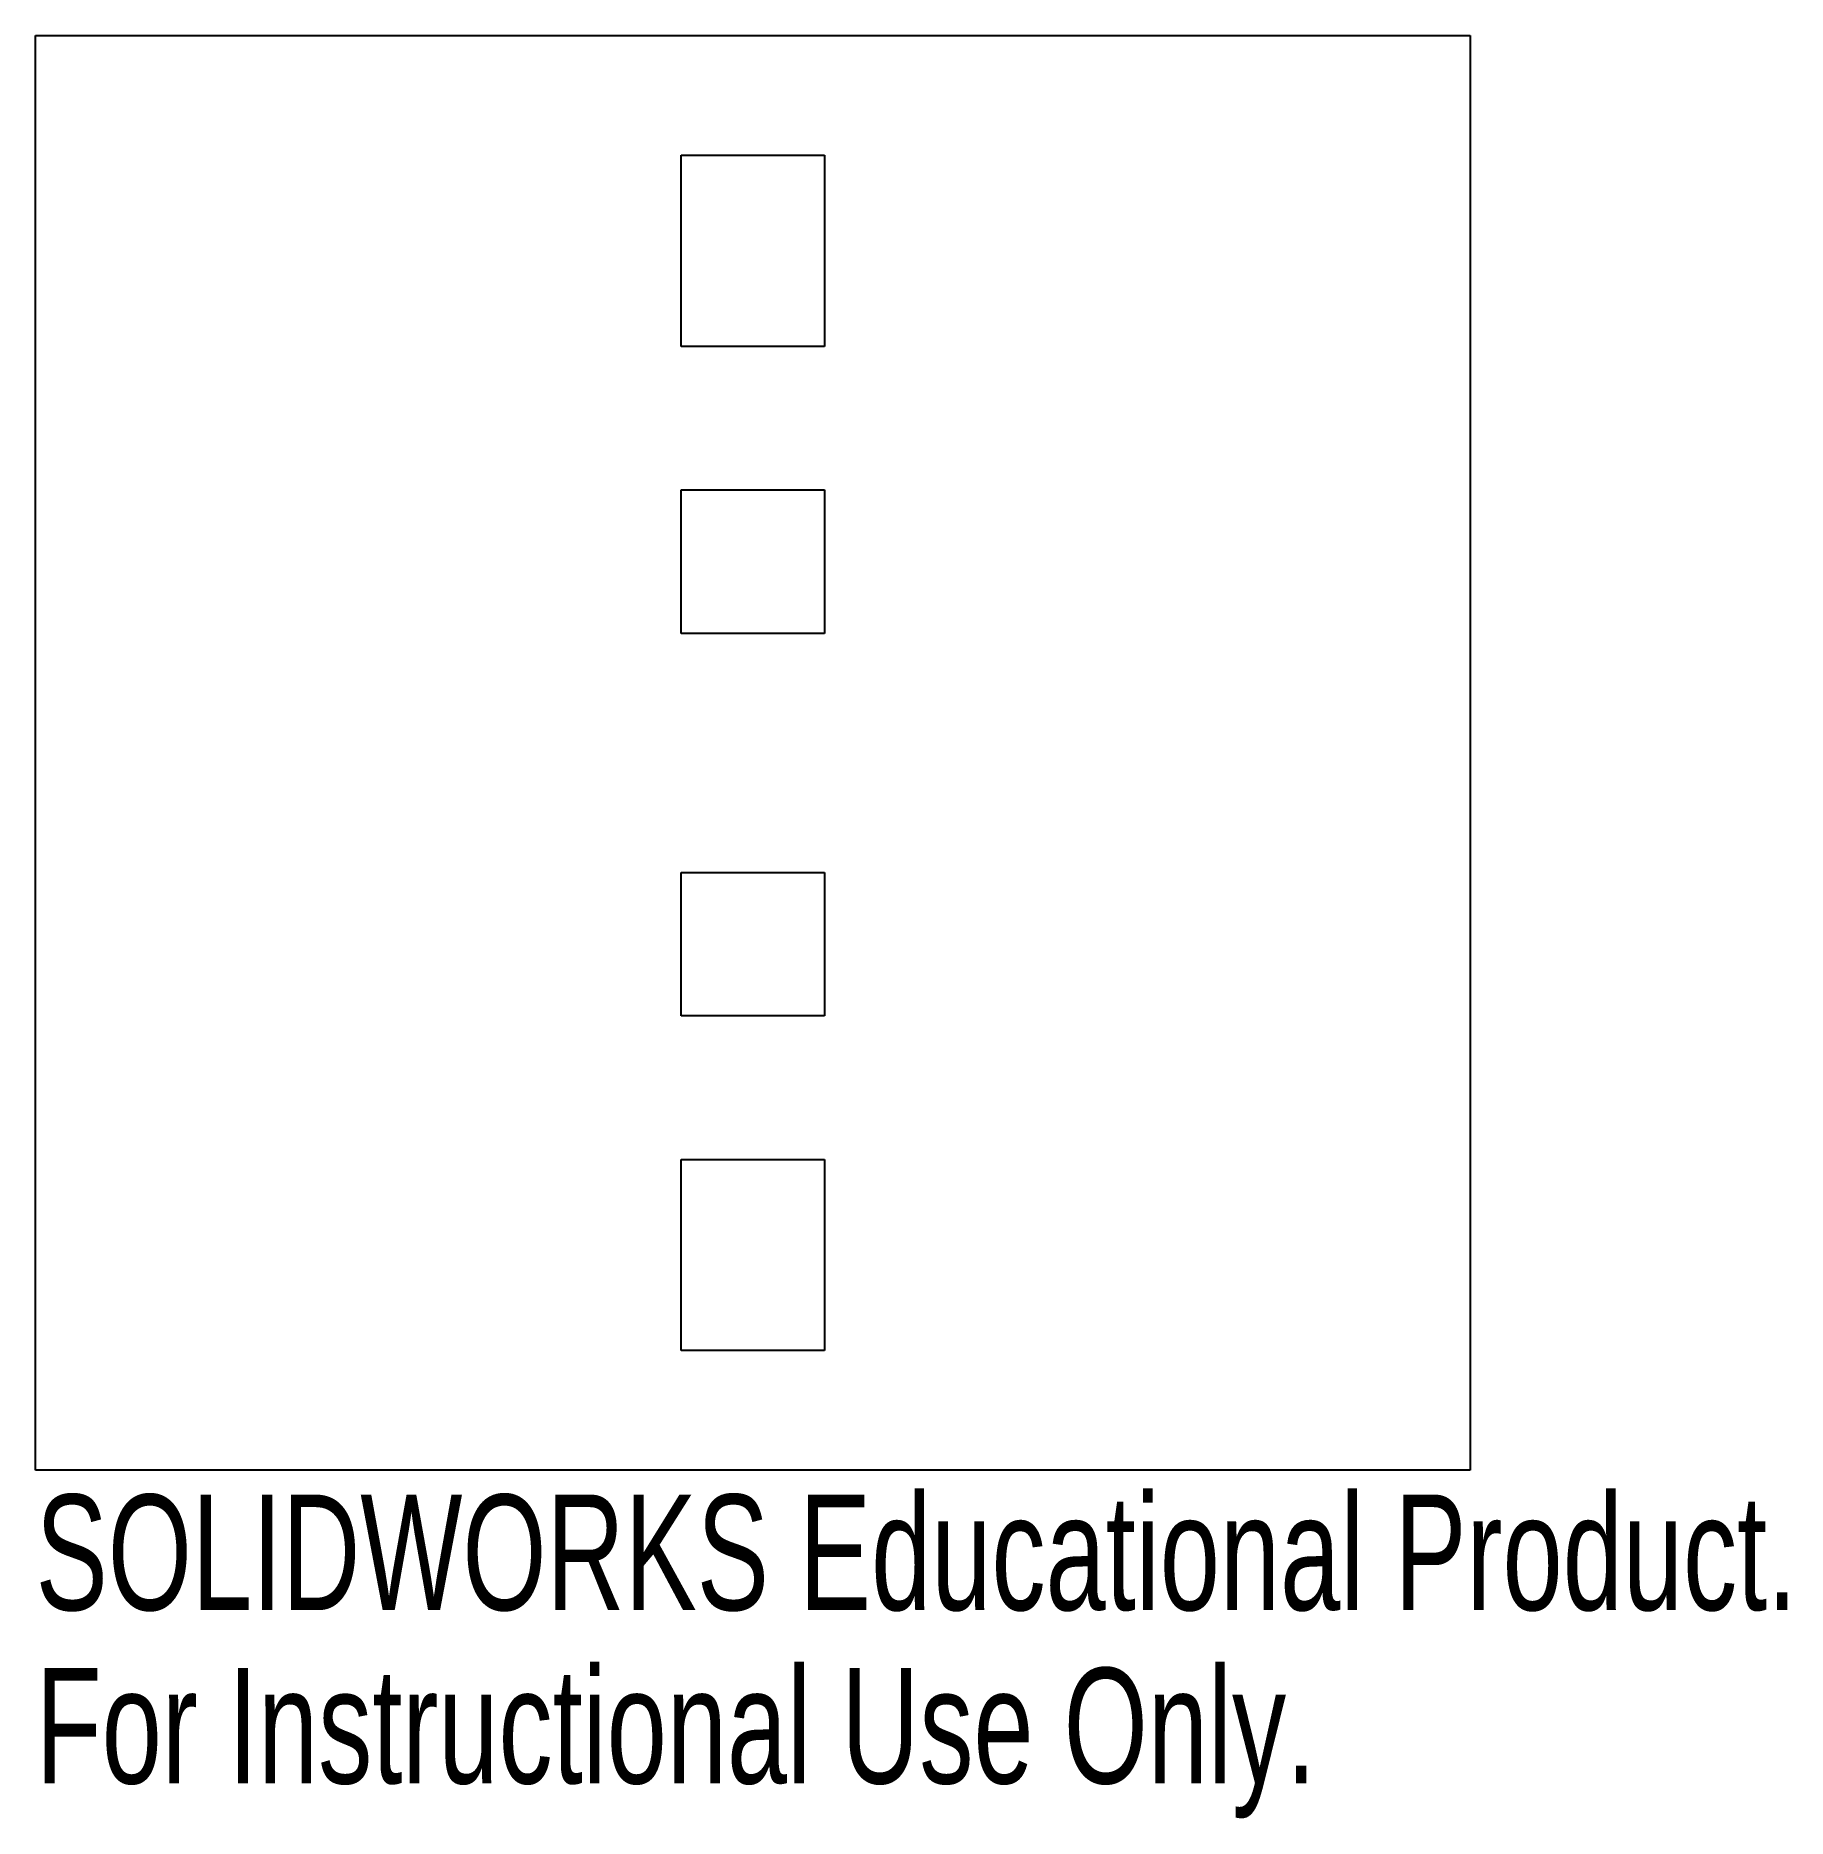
# Model space of a CAD drawing. Header units: millimetres. Extents: x -30 to 43.3, y -37.1 to 37.5.
import ezdxf

# ---------------------------------------------------------------- set-up
doc = ezdxf.new("R2010")
doc.units = ezdxf.units.MM
doc.styles.add('SLDTEXTSTYLE0', font='TXT', dxfattribs={"width": 0.7})

msp = doc.modelspace()

# ---------------------------------------------------------------- linework, layer by layer
at = {"color": 7, "linetype": 'Continuous', "lineweight": 25}
for p, q in [((-30, -22.524), (-30, 37.476)), ((-30, 37.476), (30, 37.476)), ((30, 37.476), (30, -22.524)), ((-3, 32.476), (3, 32.476)), ((-3, 24.476), (-3, 32.476)), ((3, 32.476), (3, 24.476)), ((3, 24.476), (-3, 24.476)), ((-3, 18.476), (3, 18.476)), ((-3, 12.476), (-3, 18.476)), ((3, 18.476), (3, 12.476)), ((3, 12.476), (-3, 12.476)), ((-3, 2.476), (3, 2.476)), ((-3, -3.524), (-3, 2.476)), ((3, 2.476), (3, -3.524)), ((3, -3.524), (-3, -3.524)), ((-3, -17.524), (-3, -9.524)), ((-3, -9.524), (3, -9.524)), ((3, -9.524), (3, -17.524)), ((3, -17.524), (-3, -17.524)), ((30, -22.524), (-30, -22.524))]:
    msp.add_line(p, q, dxfattribs=at)

# ---------------------------------------------------------------- texts
at = {"color": 7, "linetype": 'Continuous', "char_height": 4.83362, "attachment_point": 1, "style": 'SLDTEXTSTYLE0'}
for s, insert in [('SOLIDWORKS Educational Product.', (-30, -23.544)), ('For Instructional Use Only.', (-30, -30.794))]:
    msp.add_mtext(s, dxfattribs=dict(at, insert=insert))

doc.saveas('drawing.dxf')
